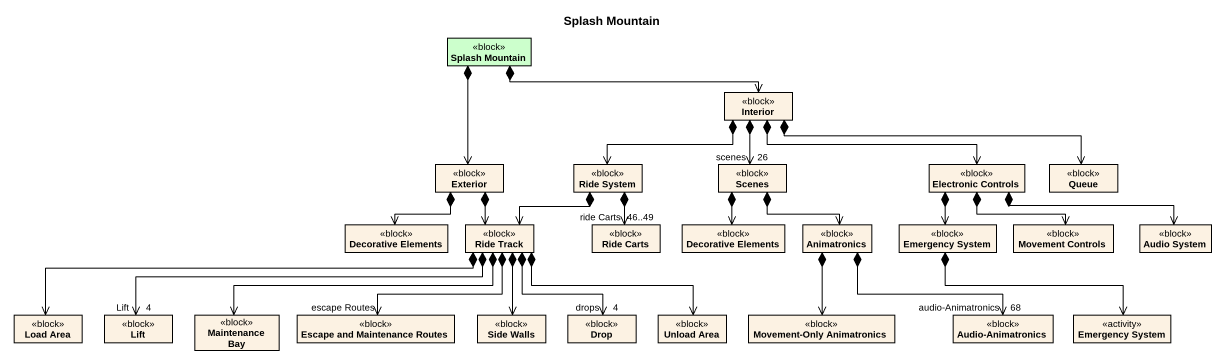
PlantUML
@startuml
title Splash Mountain
hide circle
hide empty members
class "Splash Mountain" as Splash_Mountain <<block>> #CCFFCC
class Interior <<block>>
class Exterior <<block>>
class "Ride System" as Ride_System <<block>>
class Scenes <<block>>
class "Electronic Controls" as Electronic_Controls <<block>>
class "Queue" as Queue_ <<block>>
class "Decorative Elements" as Decorative_Elements <<block>>
class "Ride Track" as Ride_Track <<block>>
class "Ride Carts" as Ride_Carts <<block>>
class "Decorative Elements" as Decorative_Elements_2 <<block>>
class Animatronics <<block>>
class "Emergency System" as Emergency_System <<block>>
class "Movement Controls" as Movement_Controls <<block>>
class "Audio System" as Audio_System <<block>>
class "Load Area" as Load_Area <<block>>
class Lift <<block>>
class "Maintenance Bay" as Maintenance_Bay <<block>>
class "Escape and Maintenance Routes" as Escape_and_Maintenance <<block>>
class "Side Walls" as Side_Walls <<block>>
class Drop <<block>>
class "Unload Area" as Unload_Area <<block>>
class "Movement-Only Animatronics" as Movement_Only_Animatronics <<block>>
class "Audio-Animatronics" as Audio_Animatronics <<block>>
class "Emergency System" as Emergency_System_2 <<activity>>
Splash_Mountain *-right-> Interior
Splash_Mountain *--> Exterior
Interior *-left-> Ride_System
Interior *--> "scenes\n26" Scenes
Interior *-right-> Electronic_Controls
Interior *-right-> Queue_
Exterior *--> Decorative_Elements
Exterior *--> Ride_Track
Ride_System *-left-> Ride_Track
Ride_System *--> "ride Carts\n46..49" Ride_Carts
Scenes *--> Decorative_Elements_2
Scenes *--> Animatronics
Electronic_Controls *--> Emergency_System
Electronic_Controls *--> Movement_Controls
Electronic_Controls *-right-> Audio_System
Ride_Track *-left-> Load_Area
Ride_Track *-left-> "Lift\n4" Lift
Ride_Track *-left-> Maintenance_Bay
Ride_Track *--> "escape Routes" Escape_and_Maintenance
Ride_Track *--> Side_Walls
Ride_Track *--> "drops\n4" Drop
Ride_Track *-right-> Unload_Area
Animatronics *--> Movement_Only_Animatronics
Animatronics *-right-> "68\naudio-Animatronics" Audio_Animatronics
Emergency_System *-right-> Emergency_System_2
@enduml
